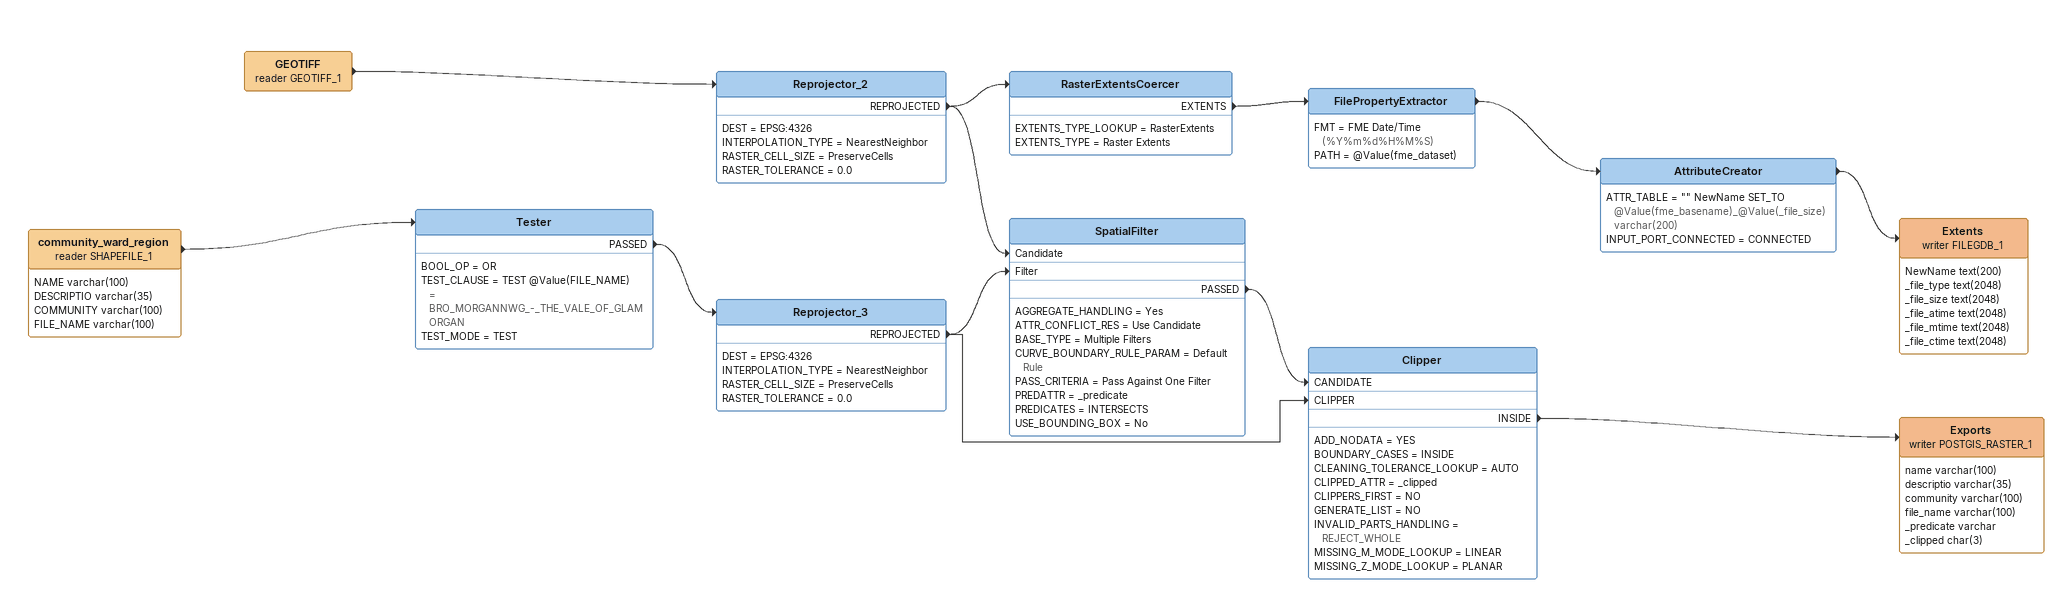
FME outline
community_ward_region (reader SHAPEFILE_1)
    attributes: NAME varchar(100), DESCRIPTIO varchar(35), COMMUNITY varchar(100), FILE_NAME varchar(100)
    -> Tester
Tester
    BOOL_OP = OR
    TEST_CLAUSE = TEST @Value(FILE_NAME) = BRO_MORGANNWG_-_THE_VALE_OF_GLAMORGAN
    TEST_MODE = TEST
    PASSED -> Reprojector_3
Reprojector_3
    DEST = EPSG:4326
    INTERPOLATION_TYPE = NearestNeighbor
    RASTER_CELL_SIZE = PreserveCells
    RASTER_TOLERANCE = 0.0
    REPROJECTED -> SpatialFilter [Filter]
    REPROJECTED -> Clipper [CLIPPER]
GEOTIFF (reader GEOTIFF_1)
    -> Reprojector_2
Reprojector_2
    DEST = EPSG:4326
    INTERPOLATION_TYPE = NearestNeighbor
    RASTER_CELL_SIZE = PreserveCells
    RASTER_TOLERANCE = 0.0
    REPROJECTED -> RasterExtentsCoercer
    REPROJECTED -> SpatialFilter [Candidate]
RasterExtentsCoercer
    EXTENTS_TYPE_LOOKUP = RasterExtents
    EXTENTS_TYPE = Raster Extents
    EXTENTS -> FilePropertyExtractor
FilePropertyExtractor
    FMT = FME Date/Time (%Y%m%d%H%M%S)
    PATH = @Value(fme_dataset)
    -> AttributeCreator
AttributeCreator
    ATTR_TABLE = "" NewName SET_TO @Value(fme_basename)_@Value(_file_size) varchar(200)
    INPUT_PORT_CONNECTED = CONNECTED
    -> Extents (writer FILEGDB_1)
Extents (writer FILEGDB_1)
    attributes: NewName text(200), _file_type text(2048), _file_size text(2048), _file_atime text(2048), _file_mtime text(2048), _file_ctime text(2048)
SpatialFilter
    AGGREGATE_HANDLING = Yes
    ATTR_CONFLICT_RES = Use Candidate
    BASE_TYPE = Multiple Filters
    CURVE_BOUNDARY_RULE_PARAM = Default Rule
    PASS_CRITERIA = Pass Against One Filter
    PREDATTR = _predicate
    PREDICATES = INTERSECTS
    USE_BOUNDING_BOX = No
    PASSED -> Clipper [CANDIDATE]
Clipper
    ADD_NODATA = YES
    BOUNDARY_CASES = INSIDE
    CLEANING_TOLERANCE_LOOKUP = AUTO
    CLIPPED_ATTR = _clipped
    CLIPPERS_FIRST = NO
    GENERATE_LIST = NO
    INVALID_PARTS_HANDLING = REJECT_WHOLE
    MISSING_M_MODE_LOOKUP = LINEAR
    MISSING_Z_MODE_LOOKUP = PLANAR
    INSIDE -> Exports (writer POSTGIS_RASTER_1)
Exports (writer POSTGIS_RASTER_1)
    attributes: name varchar(100), descriptio varchar(35), community varchar(100), file_name varchar(100), _predicate varchar, _clipped char(3)
